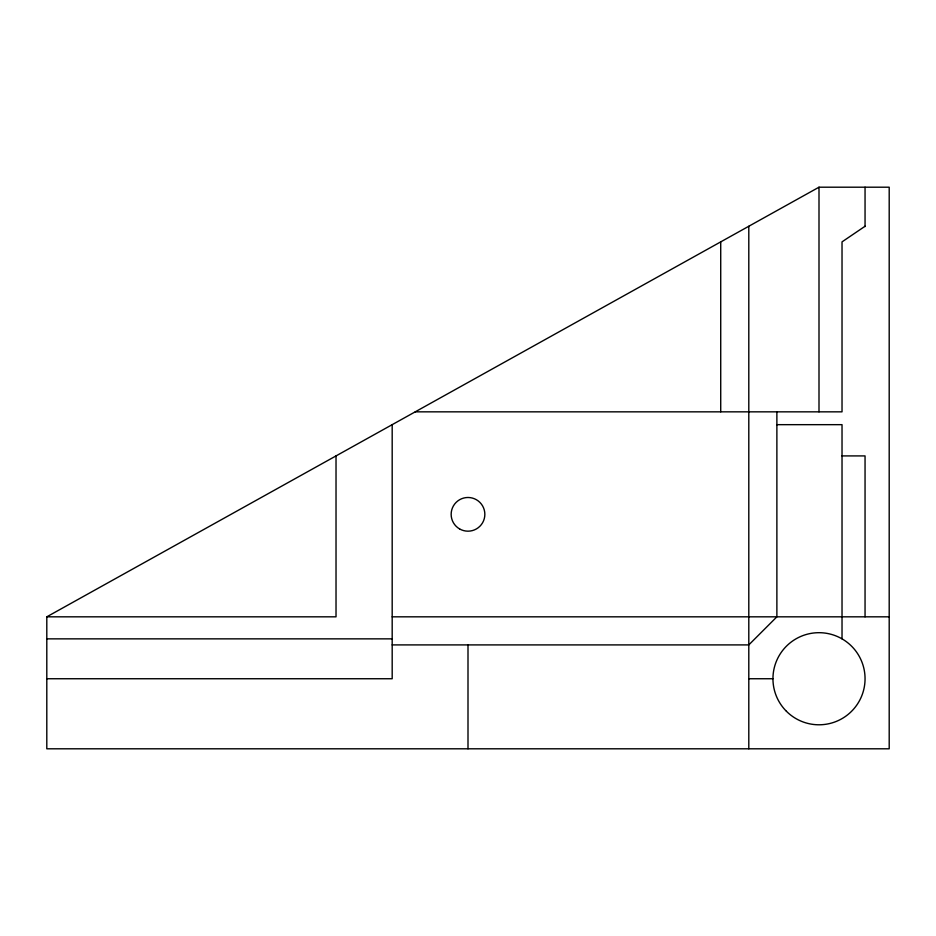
<?xml version="1.0" encoding="UTF-8"?>
<svg xmlns="http://www.w3.org/2000/svg" width="936" height="936" viewBox="0 0 936 936"><rect width="100%" height="100%" fill="white"/><g stroke="black" fill="none" stroke-linecap="round" stroke-linejoin="round"><path stroke-width="1.4" d="M865.051 226.255L842.026 241.874L842.026 411.84L415.233 411.84M46.8 616.824L819 187.2L889.2 187.2L889.2 748.8L46.8 748.8L46.8 616.824L336.024 616.824L336.024 455.914M776.88 424.663L842.026 424.663L842.026 638.855M842.026 455.914L865.051 455.914L865.051 616.824M392.184 616.824L889.2 616.824M46.8 638.855L392.184 638.855M392.184 644.904L748.8 644.904L776.88 616.824L776.88 411.84M46.8 678.74L392.184 678.74L392.184 424.663M748.8 678.74L772.949 678.74M865.051 187.2L865.051 226.582M819 187.2L819 411.84M748.8 226.255L748.8 748.8M720.72 241.874L720.72 411.84M468 644.904L468 748.8M459.576 528.922A16.848 16.848 0 0 0 484.848 514.332A16.848 16.848 0 0 0 459.576 499.742A16.848 16.848 0 0 0 459.576 528.922M786.439 711.302A46.051 46.051 0 0 0 863.483 690.663A46.051 46.051 0 0 0 807.078 634.257A46.051 46.051 0 0 0 786.439 711.302"/></g></svg>
